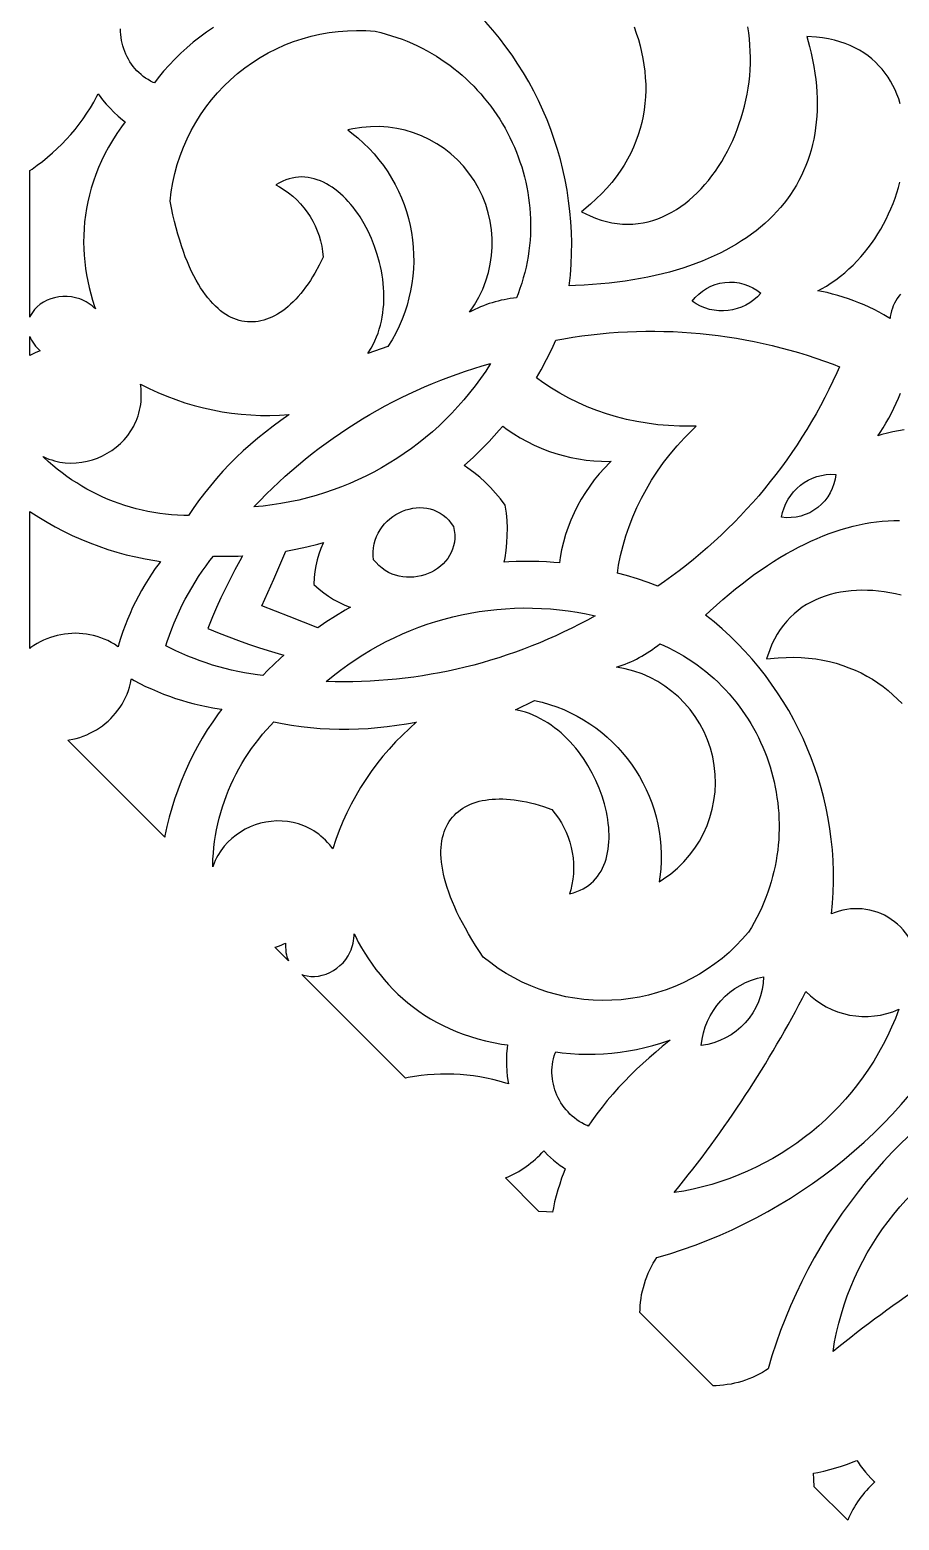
# Model space of a CAD drawing. Extents: x -1917 to -261, y -485 to 605.
# Drawn here: x -1578.3 to -1476.2, y -143.2 to 31.7 of the extents above; entities that cross this region are included whole.
import ezdxf

# ---------------------------------------------------------------- set-up
doc = ezdxf.new("R2010")
doc.units = 0
doc.layers.add('LAYER_1', color=18, linetype='CONTINUOUS')

msp = doc.modelspace()

# ---------------------------------------------------------------- linework, layer by layer
at = {"layer": 'LAYER_1'}
for points in [[(-1496.67, 38.57, 0.023948), (-1459.53, 31.05, -0.193982)], [(-1476.11, 23.01), (-1476.29, 23.57), (-1476.5, 24.11), (-1476.72, 24.64), (-1476.97, 25.15), (-1477.25, 25.65), (-1477.55, 26.13), (-1477.88, 26.6), (-1478.23, 27.05), (-1478.61, 27.47), (-1479.02, 27.88), (-1479.45, 28.26), (-1479.9, 28.63), (-1480.39, 28.97), (-1480.9, 29.28), (-1481.43, 29.57), (-1482, 29.83), (-1482.59, 30.07), (-1483.2, 30.28), (-1483.85, 30.45), (-1484.52, 30.6), (-1485.22, 30.72), (-1485.94, 30.81), (-1487.07, 30.88), (-1486.75, 29.71), (-1486.57, 28.92), (-1486.4, 28.14), (-1486.25, 27.37), (-1486.13, 26.6), (-1486.04, 25.85), (-1485.96, 25.1), (-1485.91, 24.37), (-1485.88, 23.64), (-1485.87, 22.93), (-1485.88, 22.22), (-1485.92, 21.53), (-1485.97, 20.84), (-1486.05, 20.17), (-1486.15, 19.5), (-1486.27, 18.85), (-1486.42, 18.21), (-1486.58, 17.57), (-1486.77, 16.95), (-1486.97, 16.34), (-1487.2, 15.74), (-1487.45, 15.15), (-1487.72, 14.57), (-1488.01, 14.01), (-1488.31, 13.45), (-1488.64, 12.9), (-1488.99, 12.37), (-1489.36, 11.85), (-1489.75, 11.34), (-1490.16, 10.84), (-1490.59, 10.35), (-1491.04, 9.88), (-1491.51, 9.42), (-1492, 8.97), (-1492.51, 8.53), (-1493.03, 8.1), (-1493.58, 7.69), (-1494.15, 7.28), (-1494.73, 6.9), (-1495.34, 6.52), (-1495.96, 6.16), (-1496.6, 5.81), (-1497.26, 5.47), (-1497.94, 5.14), (-1498.64, 4.83), (-1499.35, 4.54), (-1500.09, 4.25), (-1500.84, 3.98), (-1501.61, 3.73), (-1502.4, 3.49), (-1503.21, 3.26), (-1504.03, 3.05), (-1504.87, 2.85), (-1505.73, 2.66), (-1506.61, 2.49), (-1507.5, 2.34), (-1508.41, 2.2), (-1509.34, 2.07), (-1510.29, 1.96), (-1511.25, 1.87), (-1512.23, 1.79), (-1513.22, 1.72), (-1514.24, 1.67), (-1514.95, 1.65, 0.258855), (-1529.3, 36.89, 0.55555)], [(-1474.01, -78.97, 0.555563), (-1484.17, -72.05, 0.258887), (-1498.95, -36.98), (-1498.43, -36.49), (-1497.68, -35.81), (-1496.93, -35.15), (-1496.18, -34.52), (-1495.43, -33.91), (-1494.68, -33.32), (-1493.94, -32.75), (-1493.2, -32.2), (-1492.45, -31.68), (-1491.71, -31.18), (-1490.98, -30.7), (-1490.24, -30.25), (-1489.51, -29.82), (-1488.77, -29.41), (-1488.05, -29.02), (-1487.32, -28.66), (-1486.6, -28.32), (-1485.88, -28), (-1485.16, -27.7), (-1484.45, -27.43), (-1483.74, -27.18), (-1483.03, -26.95), (-1482.33, -26.74), (-1481.64, -26.56), (-1480.94, -26.4), (-1480.25, -26.26), (-1479.57, -26.14), (-1478.89, -26.05), (-1478.22, -25.98), (-1477.55, -25.93), (-1476.88, -25.9), (-1476.22, -25.9)], [(-1460.77, -87.92, 0.208481), (-1491.62, -125.42), (-1491.91, -125.61), (-1492.29, -125.85), (-1492.67, -126.06), (-1493.06, -126.26), (-1493.46, -126.44), (-1493.87, -126.61), (-1494.28, -126.76), (-1494.7, -126.89), (-1495.12, -127.01), (-1495.55, -127.12), (-1495.97, -127.21), (-1496.41, -127.28), (-1496.84, -127.33), (-1497.28, -127.38), (-1497.72, -127.4), (-1498.05, -127.41), (-1506.66, -118.8), (-1506.65, -118.47), (-1506.63, -118.03), (-1506.59, -117.59), (-1506.53, -117.16), (-1506.46, -116.72), (-1506.37, -116.29), (-1506.26, -115.87), (-1506.14, -115.45), (-1506.01, -115.03), (-1505.86, -114.62), (-1505.69, -114.21), (-1505.51, -113.81), (-1505.31, -113.42), (-1505.1, -113.04), (-1504.87, -112.66), (-1504.67, -112.37, 0.208478), (-1467.17, -81.52)]]:
    msp.add_lwpolyline(points, format="xyb", dxfattribs=at)
for points in [[(-1556.72, 31.96), (-1557.53, 31.4), (-1558.32, 30.82), (-1559.08, 30.21), (-1559.83, 29.58), (-1560.55, 28.92), (-1561.24, 28.24), (-1561.91, 27.54), (-1562.56, 26.81), (-1563.18, 26.05), (-1563.64, 25.45), (-1563.77, 25.51), (-1564.08, 25.66), (-1564.38, 25.83), (-1564.67, 26.01), (-1564.94, 26.21), (-1565.21, 26.42), (-1565.46, 26.65), (-1565.7, 26.88), (-1565.92, 27.13), (-1566.14, 27.39), (-1566.33, 27.66), (-1566.52, 27.94), (-1566.69, 28.23), (-1566.85, 28.52), (-1566.99, 28.83), (-1567.12, 29.14), (-1567.24, 29.45), (-1567.34, 29.78), (-1567.42, 30.1), (-1567.49, 30.44), (-1567.54, 30.77), (-1567.58, 31.11), (-1567.6, 31.45), (-1567.6, 31.79)], [(-1507.35, 32.02), (-1507.09, 31.28), (-1506.85, 30.54), (-1506.65, 29.8), (-1506.47, 29.06), (-1506.31, 28.31), (-1506.19, 27.56), (-1506.09, 26.81), (-1506.03, 26.05), (-1505.99, 25.3), (-1505.99, 24.55), (-1506.02, 23.8), (-1506.07, 23.05), (-1506.17, 22.3), (-1506.29, 21.56), (-1506.45, 20.82), (-1506.64, 20.08), (-1506.86, 19.35), (-1507.13, 18.63), (-1507.42, 17.91), (-1507.75, 17.2), (-1508.12, 16.49), (-1508.53, 15.8), (-1508.98, 15.11), (-1509.46, 14.43), (-1509.98, 13.76), (-1510.54, 13.11), (-1511.15, 12.46), (-1511.79, 11.83), (-1512.48, 11.21), (-1513.53, 10.33), (-1512.51, 9.84), (-1511.87, 9.57), (-1511.23, 9.35), (-1510.59, 9.18), (-1509.96, 9.04), (-1509.34, 8.94), (-1508.72, 8.88), (-1508.1, 8.87), (-1507.49, 8.89), (-1506.89, 8.94), (-1506.29, 9.03), (-1505.71, 9.16), (-1505.13, 9.32), (-1504.56, 9.52), (-1504, 9.74), (-1503.45, 10), (-1502.92, 10.28), (-1502.39, 10.59), (-1501.87, 10.94), (-1501.37, 11.3), (-1500.88, 11.7), (-1500.4, 12.12), (-1499.93, 12.56), (-1499.48, 13.02), (-1499.04, 13.51), (-1498.62, 14.01), (-1498.21, 14.54), (-1497.81, 15.08), (-1497.43, 15.64), (-1497.07, 16.22), (-1496.72, 16.82), (-1496.39, 17.43), (-1496.08, 18.05), (-1495.78, 18.69), (-1495.5, 19.34), (-1495.24, 20), (-1495, 20.67), (-1494.77, 21.35), (-1494.57, 22.03), (-1494.39, 22.73), (-1494.22, 23.43), (-1494.08, 24.14), (-1493.96, 24.85), (-1493.86, 25.57), (-1493.78, 26.28), (-1493.73, 27), (-1493.7, 27.72), (-1493.69, 28.44), (-1493.71, 29.16), (-1493.75, 29.88), (-1493.81, 30.6), (-1493.9, 31.31), (-1494.02, 32.01)], [(-1476.07, 0.66), (-1476.27, 0.42), (-1476.46, 0.16), (-1476.63, -0.11), (-1476.79, -0.39), (-1476.93, -0.69), (-1477.04, -0.99), (-1477.14, -1.31), (-1477.22, -1.64), (-1477.28, -1.97), (-1477.3, -2.2), (-1477.46, -2.1), (-1478.03, -1.77), (-1478.6, -1.45), (-1479.18, -1.15), (-1479.77, -0.87), (-1480.36, -0.6), (-1480.96, -0.34), (-1481.57, -0.11), (-1482.19, 0.12), (-1482.81, 0.32), (-1483.43, 0.51), (-1484.06, 0.68), (-1484.7, 0.84), (-1485.34, 0.98), (-1485.78, 1.06), (-1485.36, 1.29), (-1484.78, 1.62), (-1484.22, 1.98), (-1483.67, 2.36), (-1483.14, 2.76), (-1482.62, 3.18), (-1482.13, 3.62), (-1481.64, 4.08), (-1481.18, 4.56), (-1480.73, 5.05), (-1480.3, 5.56), (-1479.88, 6.08), (-1479.49, 6.62), (-1479.11, 7.17), (-1478.74, 7.73), (-1478.4, 8.3), (-1478.07, 8.89), (-1477.77, 9.48), (-1477.48, 10.08), (-1477.21, 10.69), (-1476.96, 11.3), (-1476.73, 11.92), (-1476.52, 12.55), (-1476.32, 13.17), (-1476.15, 13.81)], [(-1475.67, -15.27), (-1476.33, -15.37), (-1476.98, -15.48), (-1477.63, -15.63), (-1478.28, -15.8), (-1478.74, -15.94), (-1478.48, -15.57), (-1478.13, -15.02), (-1477.79, -14.46), (-1477.47, -13.89), (-1477.16, -13.31), (-1476.86, -12.73), (-1476.59, -12.14), (-1476.33, -11.54), (-1476.08, -10.94)], [(-1476, -34.64), (-1476.67, -34.49), (-1477.33, -34.36), (-1478, -34.26), (-1478.66, -34.18), (-1479.32, -34.12), (-1479.97, -34.09), (-1480.62, -34.08), (-1481.26, -34.09), (-1481.89, -34.14), (-1482.52, -34.21), (-1483.13, -34.3), (-1483.74, -34.43), (-1484.34, -34.58), (-1484.92, -34.76), (-1485.49, -34.96), (-1486.04, -35.2), (-1486.58, -35.46), (-1487.1, -35.76), (-1487.61, -36.08), (-1488.09, -36.44), (-1488.56, -36.83), (-1489, -37.24), (-1489.42, -37.69), (-1489.82, -38.17), (-1490.2, -38.68), (-1490.55, -39.23), (-1490.87, -39.8), (-1491.17, -40.41), (-1491.43, -41.05), (-1491.81, -42.11), (-1490.44, -41.99), (-1489.52, -41.95), (-1488.61, -41.94), (-1487.73, -41.97), (-1486.87, -42.04), (-1486.03, -42.14), (-1485.21, -42.28), (-1484.4, -42.45), (-1483.62, -42.65), (-1482.87, -42.89), (-1482.13, -43.16), (-1481.41, -43.46), (-1480.71, -43.78), (-1480.04, -44.14), (-1479.38, -44.52), (-1478.75, -44.94), (-1478.13, -45.37), (-1477.54, -45.84), (-1476.97, -46.33), (-1476.42, -46.84), (-1475.89, -47.37)]]:
    msp.add_lwpolyline(points, dxfattribs=at)
for points in [[(-1561.79, 11.59, -0.414411), (-1537.72, 31.51), (-1537.08, 31.36), (-1536.44, 31.18), (-1535.81, 30.99), (-1535.18, 30.79), (-1534.57, 30.57), (-1533.96, 30.33), (-1533.37, 30.07), (-1532.78, 29.8), (-1532.21, 29.52), (-1531.65, 29.22), (-1531.09, 28.91), (-1530.55, 28.58), (-1530.02, 28.24), (-1529.5, 27.89), (-1528.99, 27.52), (-1528.49, 27.14), (-1528, 26.74), (-1527.53, 26.34), (-1527.06, 25.92), (-1526.61, 25.5), (-1526.17, 25.06), (-1525.75, 24.61), (-1525.33, 24.15), (-1524.93, 23.67), (-1524.54, 23.19), (-1524.17, 22.7), (-1523.8, 22.2), (-1523.45, 21.69), (-1523.12, 21.18), (-1522.8, 20.65), (-1522.49, 20.12), (-1522.19, 19.58), (-1521.92, 19.03), (-1521.65, 18.47), (-1521.4, 17.91), (-1521.16, 17.34), (-1520.94, 16.76), (-1520.74, 16.18), (-1520.54, 15.6), (-1520.37, 15), (-1520.21, 14.41), (-1520.06, 13.81), (-1519.94, 13.2), (-1519.82, 12.59), (-1519.73, 11.98), (-1519.65, 11.36), (-1519.59, 10.75), (-1519.54, 10.12), (-1519.51, 9.5), (-1519.5, 8.87), (-1519.5, 8.25), (-1519.52, 7.62), (-1519.56, 6.99), (-1519.62, 6.36), (-1519.7, 5.73), (-1519.79, 5.1), (-1519.9, 4.47), (-1520.03, 3.84), (-1520.18, 3.21), (-1520.35, 2.58), (-1520.53, 1.95), (-1520.74, 1.32), (-1520.96, 0.7), (-1521.15, 0.23, 0.098636), (-1526.67, -1.45, 0.687102), (-1540.35, 20.05), (-1540.93, 19.93), (-1540.46, 19.57, -0.389323), (-1536.23, -5.46), (-1538.59, -6.28), (-1538.46, -6.09), (-1538.21, -5.67), (-1537.97, -5.24), (-1537.76, -4.81), (-1537.57, -4.36), (-1537.4, -3.91), (-1537.25, -3.45), (-1537.11, -2.98), (-1537, -2.5), (-1536.91, -2.02), (-1536.83, -1.54), (-1536.78, -1.05), (-1536.73, -0.56), (-1536.71, -0.07), (-1536.71, 0.42), (-1536.72, 0.92), (-1536.74, 1.42), (-1536.78, 1.91), (-1536.84, 2.41), (-1536.91, 2.9), (-1537, 3.4), (-1537.1, 3.89), (-1537.21, 4.37), (-1537.48, 5.33), (-1537.8, 6.27), (-1538.16, 7.19), (-1538.57, 8.07), (-1539.02, 8.92), (-1539.51, 9.73), (-1539.77, 10.12), (-1540.04, 10.49), (-1540.32, 10.85), (-1540.6, 11.2), (-1540.89, 11.54), (-1541.19, 11.86), (-1541.5, 12.16), (-1541.81, 12.45), (-1542.13, 12.72), (-1542.45, 12.97), (-1542.79, 13.21), (-1543.12, 13.43), (-1543.46, 13.62), (-1543.81, 13.8), (-1544.16, 13.96), (-1544.52, 14.09), (-1544.88, 14.2), (-1545.24, 14.29), (-1545.61, 14.36), (-1545.98, 14.4), (-1546.35, 14.41), (-1546.72, 14.4), (-1547.09, 14.36), (-1547.47, 14.29), (-1547.84, 14.19), (-1548.21, 14.06), (-1548.58, 13.91), (-1548.94, 13.73), (-1549.39, 13.5), (-1548.95, 13.25, -0.248801), (-1543.84, 5.02), (-1544.3, 4.08), (-1544.8, 3.14), (-1545.07, 2.7), (-1545.33, 2.27), (-1545.61, 1.86), (-1545.89, 1.47), (-1546.17, 1.09), (-1546.46, 0.73), (-1546.75, 0.39), (-1547.05, 0.07), (-1547.35, -0.24), (-1547.65, -0.53), (-1547.96, -0.8), (-1548.27, -1.05), (-1548.58, -1.28), (-1548.89, -1.5), (-1549.21, -1.69), (-1549.53, -1.87), (-1549.84, -2.03), (-1550.16, -2.17), (-1550.48, -2.29), (-1550.81, -2.39), (-1551.13, -2.47), (-1551.45, -2.53), (-1551.77, -2.58), (-1552.09, -2.6), (-1552.41, -2.6), (-1552.73, -2.59), (-1553.05, -2.55), (-1553.37, -2.49), (-1553.68, -2.42), (-1554, -2.32), (-1554.31, -2.2), (-1554.63, -2.06), (-1554.94, -1.9), (-1555.25, -1.71), (-1555.56, -1.51), (-1555.87, -1.28), (-1556.17, -1.02), (-1556.47, -0.75), (-1556.77, -0.45), (-1557.07, -0.13), (-1557.36, 0.22), (-1557.65, 0.59), (-1557.93, 0.98), (-1558.21, 1.4), (-1558.48, 1.85), (-1558.75, 2.32), (-1559.02, 2.81), (-1559.27, 3.33), (-1559.52, 3.88), (-1559.77, 4.45), (-1560.01, 5.05), (-1560.24, 5.67), (-1560.46, 6.32), (-1560.67, 7), (-1560.88, 7.7), (-1561.08, 8.43), (-1561.27, 9.19), (-1561.46, 9.97), (-1561.63, 10.79)], [(-1500.54, -0.17, -0.429262), (-1492.48, 0.78, -0.38844)], [(-1524.18, -7.46, -0.237073), (-1551.96, -24.3, -0.137208)], [(-1565.28, -9.9, 0.141193), (-1547.81, -13.47), (-1547.85, -13.5), (-1548.8, -14.15), (-1549.72, -14.83), (-1550.62, -15.52), (-1551.5, -16.23), (-1552.37, -16.97), (-1553.21, -17.72), (-1554.03, -18.5), (-1554.82, -19.3), (-1555.6, -20.11), (-1556.35, -20.95), (-1557.07, -21.81), (-1557.77, -22.68), (-1558.45, -23.58), (-1559.1, -24.5), (-1559.64, -25.31), (-1560.2, -25.3), (-1560.91, -25.27), (-1561.62, -25.22), (-1562.32, -25.15), (-1563.02, -25.07), (-1563.71, -24.96), (-1564.4, -24.83), (-1565.09, -24.68), (-1565.76, -24.52), (-1566.44, -24.33), (-1567.1, -24.13), (-1567.76, -23.91), (-1568.42, -23.67), (-1569.06, -23.41), (-1569.7, -23.14), (-1570.33, -22.84), (-1570.95, -22.53), (-1571.57, -22.2), (-1572.17, -21.86), (-1572.76, -21.49), (-1573.35, -21.12), (-1573.92, -20.72), (-1574.48, -20.31), (-1575.03, -19.88), (-1575.57, -19.43), (-1576.1, -18.97), (-1576.62, -18.5), (-1576.75, -18.37), (-1576.63, -18.43), (-1576.32, -18.57), (-1576.01, -18.69), (-1575.69, -18.79), (-1575.38, -18.89), (-1575.06, -18.97), (-1574.74, -19.03), (-1574.1, -19.12), (-1573.45, -19.15), (-1572.81, -19.13), (-1572.17, -19.06), (-1571.54, -18.94), (-1570.92, -18.78), (-1570.32, -18.57), (-1569.74, -18.31), (-1569.17, -18.01), (-1568.63, -17.67), (-1568.11, -17.29), (-1567.63, -16.87), (-1567.18, -16.41), (-1566.77, -15.92), (-1566.39, -15.39), (-1566.07, -14.83), (-1565.92, -14.53), (-1565.78, -14.23), (-1565.66, -13.92), (-1565.55, -13.61), (-1565.45, -13.29), (-1565.37, -12.96), (-1565.3, -12.62), (-1565.25, -12.28), (-1565.21, -11.93), (-1565.19, -11.57), (-1565.18, -11.21), (-1565.19, -10.85), (-1565.21, -10.48), (-1565.25, -10.1)], [(-1490.04, -25.51, -0.38844), (-1483.68, -20.49, -0.429262)], [(-1543.47, -44.8, -0.237073), (-1511.92, -37.07, -0.137208)], [(-1503.87, -40.57), (-1503.27, -40.85), (-1502.68, -41.14), (-1502.11, -41.46), (-1501.55, -41.78), (-1501, -42.12), (-1500.46, -42.48), (-1499.93, -42.84), (-1499.42, -43.22), (-1498.92, -43.62), (-1498.43, -44.02), (-1497.96, -44.44), (-1497.5, -44.87), (-1497.05, -45.31), (-1496.62, -45.76), (-1496.2, -46.22), (-1495.79, -46.69), (-1495.4, -47.17), (-1495.02, -47.67), (-1494.66, -48.17), (-1494.3, -48.68), (-1493.97, -49.2), (-1493.64, -49.72), (-1493.34, -50.26), (-1493.04, -50.8), (-1492.76, -51.35), (-1492.5, -51.91), (-1492.25, -52.47), (-1492.01, -53.04), (-1491.79, -53.61), (-1491.59, -54.2), (-1491.4, -54.78), (-1491.22, -55.37), (-1491.06, -55.97), (-1490.92, -56.57), (-1490.79, -57.17), (-1490.67, -57.78), (-1490.58, -58.39), (-1490.5, -59), (-1490.43, -59.61), (-1490.38, -60.23), (-1490.35, -60.85), (-1490.33, -61.47), (-1490.33, -62.09), (-1490.35, -62.71), (-1490.38, -63.34), (-1490.43, -63.96), (-1490.5, -64.58), (-1490.58, -65.2), (-1490.68, -65.82), (-1490.8, -66.44), (-1490.94, -67.06), (-1491.09, -67.67), (-1491.26, -68.29), (-1491.45, -68.9), (-1491.65, -69.5), (-1491.87, -70.11), (-1492.11, -70.71), (-1492.37, -71.3), (-1492.65, -71.89), (-1492.94, -72.48), (-1493.26, -73.06), (-1493.59, -73.64), (-1493.93, -74.2, -0.414412), (-1525.04, -77.13), (-1525.49, -76.45), (-1525.95, -75.75), (-1526.37, -75.07), (-1526.77, -74.4), (-1527.15, -73.74), (-1527.5, -73.1), (-1527.82, -72.47), (-1528.13, -71.85), (-1528.4, -71.24), (-1528.66, -70.65), (-1528.89, -70.08), (-1529.1, -69.51), (-1529.28, -68.96), (-1529.45, -68.43), (-1529.59, -67.91), (-1529.71, -67.4), (-1529.81, -66.9), (-1529.89, -66.43), (-1529.95, -65.96), (-1529.99, -65.51), (-1530.01, -65.07), (-1530.01, -64.65), (-1529.99, -64.24), (-1529.95, -63.85), (-1529.9, -63.47), (-1529.82, -63.1), (-1529.73, -62.75), (-1529.63, -62.42), (-1529.5, -62.1), (-1529.37, -61.79), (-1529.21, -61.5), (-1529.04, -61.22), (-1528.86, -60.95), (-1528.66, -60.7), (-1528.44, -60.46), (-1528.21, -60.24), (-1527.97, -60.03), (-1527.71, -59.83), (-1527.44, -59.65), (-1527.16, -59.48), (-1526.86, -59.33), (-1526.55, -59.18), (-1526.22, -59.06), (-1525.89, -58.94), (-1525.54, -58.84), (-1525.17, -58.76), (-1524.8, -58.69), (-1524.41, -58.63), (-1524.02, -58.59), (-1523.61, -58.57), (-1523.19, -58.56), (-1522.76, -58.56), (-1522.32, -58.58), (-1521.87, -58.62), (-1521.42, -58.67), (-1520.95, -58.73), (-1520.48, -58.81), (-1519.99, -58.91), (-1519.5, -59.02), (-1519, -59.15), (-1517.98, -59.45), (-1517, -59.8, -0.248752), (-1514.79, -69.23), (-1514.92, -69.71), (-1514.44, -69.56), (-1514.06, -69.43), (-1513.69, -69.28), (-1513.34, -69.11), (-1513, -68.91), (-1512.69, -68.7), (-1512.4, -68.46), (-1512.13, -68.21), (-1511.87, -67.94), (-1511.64, -67.65), (-1511.43, -67.34), (-1511.23, -67.02), (-1511.06, -66.69), (-1510.9, -66.34), (-1510.76, -65.98), (-1510.64, -65.61), (-1510.54, -65.23), (-1510.46, -64.84), (-1510.39, -64.44), (-1510.34, -64.03), (-1510.31, -63.61), (-1510.29, -63.19), (-1510.29, -62.76), (-1510.3, -62.32), (-1510.33, -61.87), (-1510.38, -61.43), (-1510.44, -60.98), (-1510.51, -60.52), (-1510.6, -60.06), (-1510.83, -59.15), (-1511.11, -58.23), (-1511.45, -57.31), (-1511.83, -56.41), (-1512.27, -55.52), (-1512.76, -54.65), (-1513.03, -54.23), (-1513.3, -53.81), (-1513.59, -53.4), (-1513.89, -53), (-1514.2, -52.61), (-1514.52, -52.23), (-1514.85, -51.86), (-1515.2, -51.5), (-1515.55, -51.15), (-1515.92, -50.82), (-1516.29, -50.5), (-1516.68, -50.2), (-1517.07, -49.91), (-1517.48, -49.64), (-1517.89, -49.38), (-1518.32, -49.15), (-1518.75, -48.93), (-1519.19, -48.73), (-1519.64, -48.55), (-1520.1, -48.39), (-1520.57, -48.25), (-1521.05, -48.14), (-1521.27, -48.09), (-1519.02, -47.01, -0.389309), (-1504.32, -67.69), (-1504.39, -68.28), (-1503.9, -67.95, 0.687121), (-1509.43, -43.09, 0.098951), (-1504.33, -40.36)], [(-1548.65, -49.71), (-1547.54, -49.9), (-1546.43, -50.06), (-1545.32, -50.18), (-1544.2, -50.28), (-1543.08, -50.34), (-1541.95, -50.37), (-1540.83, -50.37), (-1539.7, -50.34), (-1538.57, -50.28), (-1537.44, -50.19), (-1536.31, -50.07), (-1535.18, -49.92), (-1534.05, -49.74), (-1532.93, -49.54), (-1532.87, -49.53, 0.141174), (-1542.7, -64.41), (-1542.83, -64.24), (-1543.06, -63.95), (-1543.31, -63.67), (-1543.56, -63.4), (-1543.82, -63.15), (-1544.09, -62.92), (-1544.36, -62.7), (-1544.64, -62.5), (-1544.93, -62.31), (-1545.22, -62.13), (-1545.52, -61.97), (-1545.82, -61.83), (-1546.12, -61.7), (-1546.43, -61.58), (-1546.74, -61.48), (-1547.37, -61.31), (-1548.01, -61.2), (-1548.65, -61.15), (-1549.29, -61.14), (-1549.93, -61.19), (-1550.57, -61.28), (-1551.19, -61.42), (-1551.8, -61.61), (-1552.4, -61.84), (-1552.97, -62.12), (-1553.53, -62.44), (-1554.06, -62.8), (-1554.55, -63.2), (-1555.02, -63.64), (-1555.45, -64.12), (-1555.85, -64.64), (-1556.2, -65.19), (-1556.36, -65.48), (-1556.5, -65.78), (-1556.64, -66.08), (-1556.76, -66.4), (-1556.8, -66.52), (-1556.8, -66.34), (-1556.77, -65.64), (-1556.72, -64.94), (-1556.66, -64.25), (-1556.57, -63.55), (-1556.46, -62.86), (-1556.34, -62.18), (-1556.19, -61.5), (-1556.03, -60.82), (-1555.85, -60.15), (-1555.65, -59.48), (-1555.43, -58.83), (-1555.19, -58.17), (-1554.93, -57.53), (-1554.66, -56.89), (-1554.37, -56.26), (-1554.06, -55.63), (-1553.73, -55.02), (-1553.38, -54.41), (-1553.02, -53.81), (-1552.64, -53.23), (-1552.24, -52.65), (-1551.83, -52.08), (-1551.4, -51.53), (-1550.95, -50.98), (-1550.48, -50.45), (-1550, -49.93), (-1549.61, -49.52)], [(-1492.15, -79.42, -0.373494), (-1499.47, -87.49, -0.334606)], [(-1487.19, -81.15, 0.315195), (-1476.28, -83.24, -0.27476), (-1502.65, -104.75, 0.052682)], [(-1462.49, -97.03, 0.31518), (-1460.4, -107.93, 0.052663), (-1484, -123.4, -0.274751)], [(-1517.84, -99.96), (-1517.51, -100.31), (-1517.16, -100.64), (-1516.79, -100.96), (-1516.41, -101.26), (-1516.03, -101.55), (-1515.63, -101.82), (-1515.42, -101.95), (-1515.6, -102.4), (-1515.85, -103.07), (-1516.08, -103.75), (-1516.3, -104.44), (-1516.49, -105.13), (-1516.67, -105.84), (-1516.82, -106.55), (-1516.91, -107.04), (-1517.61, -107.01), (-1518.51, -106.95), (-1522.43, -103.03, 0.11333), (-1517.95, -99.83)], [(-1481.07, -136.38), (-1480.8, -136.78), (-1480.51, -137.16), (-1480.21, -137.54), (-1479.89, -137.9), (-1479.56, -138.25), (-1479.21, -138.59), (-1479.08, -138.7, 0.113333), (-1482.28, -143.18), (-1486.2, -139.26), (-1486.26, -138.36), (-1486.29, -137.66), (-1485.8, -137.57), (-1485.09, -137.42), (-1484.38, -137.24), (-1483.69, -137.05), (-1483, -136.83), (-1482.32, -136.6), (-1481.65, -136.35), (-1481.2, -136.16)]]:
    msp.add_lwpolyline(points, format="xyb", close=True, dxfattribs=at)
for points in [[(-1570.11, 24.01), (-1569.71, 23.48), (-1569.29, 22.97), (-1568.84, 22.47), (-1568.38, 22), (-1567.89, 21.54), (-1567.38, 21.11), (-1567.06, 20.87), (-1567.49, 20.3), (-1568.04, 19.5), (-1568.54, 18.71), (-1569.01, 17.91), (-1569.44, 17.11), (-1569.84, 16.31), (-1570.2, 15.51), (-1570.52, 14.71), (-1570.8, 13.91), (-1571.06, 13.11), (-1571.27, 12.31), (-1571.46, 11.51), (-1571.61, 10.72), (-1571.74, 9.92), (-1571.83, 9.13), (-1571.9, 8.35), (-1571.93, 7.56), (-1571.94, 6.78), (-1571.92, 6), (-1571.87, 5.23), (-1571.8, 4.46), (-1571.71, 3.69), (-1571.59, 2.93), (-1571.45, 2.18), (-1571.29, 1.43), (-1571.1, 0.69), (-1570.9, -0.04), (-1570.67, -0.77), (-1570.57, -1.07), (-1570.73, -0.92), (-1570.95, -0.72), (-1571.18, -0.55), (-1571.41, -0.39), (-1571.65, -0.24), (-1571.89, -0.12), (-1572.13, 0), (-1572.38, 0.1), (-1572.88, 0.25), (-1573.38, 0.35), (-1573.88, 0.4), (-1574.38, 0.4), (-1574.87, 0.35), (-1575.35, 0.25), (-1575.81, 0.12), (-1576.24, -0.06), (-1576.65, -0.28), (-1577.04, -0.53), (-1577.38, -0.81), (-1577.69, -1.13), (-1577.96, -1.48), (-1578.17, -1.85), (-1578.26, -2.03), (-1578.26, 15.16), (-1578, 15.33), (-1577.38, 15.78), (-1576.77, 16.24), (-1576.18, 16.72), (-1575.6, 17.23), (-1575.03, 17.75), (-1574.49, 18.28), (-1573.96, 18.84), (-1573.44, 19.41), (-1572.95, 20), (-1572.47, 20.61), (-1572.01, 21.24), (-1571.57, 21.88), (-1571.15, 22.53), (-1570.75, 23.2), (-1570.38, 23.89), (-1570.23, 24.18)], [(-1578.18, -4.49), (-1578.06, -4.72), (-1577.92, -4.95), (-1577.76, -5.19), (-1577.58, -5.42), (-1577.38, -5.65), (-1577.16, -5.88), (-1577.03, -6), (-1577.23, -6.06), (-1577.55, -6.19), (-1577.87, -6.33), (-1578.18, -6.49), (-1578.26, -6.54), (-1578.26, -4.29)], [(-1503.85, -3.7), (-1502.78, -3.73), (-1501.72, -3.79), (-1500.65, -3.86), (-1499.59, -3.95), (-1498.53, -4.06), (-1497.47, -4.19), (-1496.41, -4.34), (-1495.35, -4.5), (-1494.3, -4.69), (-1493.25, -4.89), (-1492.2, -5.12), (-1491.16, -5.36), (-1490.12, -5.62), (-1489.09, -5.89), (-1488.06, -6.19), (-1487.03, -6.51), (-1486.01, -6.84), (-1485, -7.19), (-1483.99, -7.56), (-1483.24, -7.85), (-1483.57, -8.58), (-1484.02, -9.55), (-1484.49, -10.52), (-1484.97, -11.48), (-1485.48, -12.42), (-1486, -13.36), (-1486.53, -14.29), (-1487.08, -15.21), (-1487.65, -16.12), (-1488.23, -17.01), (-1488.83, -17.9), (-1489.44, -18.77), (-1490.07, -19.64), (-1490.71, -20.49), (-1491.37, -21.33), (-1492.04, -22.16), (-1492.73, -22.98), (-1493.43, -23.78), (-1494.15, -24.58), (-1494.88, -25.36), (-1495.62, -26.12), (-1496.38, -26.88), (-1497.15, -27.62), (-1497.94, -28.35), (-1498.73, -29.06), (-1499.55, -29.76), (-1500.37, -30.45), (-1501.21, -31.12), (-1502.05, -31.78), (-1502.92, -32.42), (-1503.79, -33.05), (-1504.56, -33.59), (-1505.68, -33.17), (-1506.96, -32.73), (-1508.25, -32.34), (-1509.31, -32.06), (-1509.16, -31.14), (-1508.93, -29.99), (-1508.65, -28.84), (-1508.31, -27.71), (-1507.93, -26.58), (-1507.5, -25.47), (-1507.02, -24.36), (-1506.49, -23.27), (-1505.91, -22.2), (-1505.29, -21.15), (-1504.62, -20.11), (-1503.9, -19.1), (-1503.13, -18.11), (-1502.31, -17.14), (-1501.45, -16.2), (-1500.08, -14.82), (-1502.03, -14.82), (-1503.3, -14.76), (-1504.56, -14.65), (-1505.8, -14.49), (-1507.03, -14.29), (-1508.24, -14.03), (-1509.42, -13.73), (-1510.59, -13.38), (-1511.73, -12.98), (-1512.85, -12.54), (-1513.95, -12.06), (-1515.01, -11.53), (-1516.05, -10.96), (-1517.06, -10.35), (-1518.04, -9.71), (-1518.79, -9.16), (-1518.24, -8.21), (-1517.61, -7.02), (-1517.01, -5.81), (-1516.52, -4.72), (-1515.59, -4.56), (-1514.53, -4.38), (-1513.47, -4.23), (-1512.4, -4.09), (-1511.33, -3.98), (-1510.27, -3.88), (-1509.2, -3.8), (-1508.13, -3.74), (-1507.06, -3.7), (-1505.99, -3.68), (-1504.92, -3.68)], [(-1522.24, -15.21), (-1521.48, -15.72), (-1520.7, -16.2), (-1519.9, -16.64), (-1519.08, -17.04), (-1518.25, -17.41), (-1517.4, -17.74), (-1516.54, -18.03), (-1515.67, -18.28), (-1514.78, -18.49), (-1513.89, -18.67), (-1512.98, -18.8), (-1512.08, -18.89), (-1511.16, -18.95), (-1510.24, -18.96), (-1510.05, -18.95), (-1510.19, -19.08), (-1510.83, -19.74), (-1511.44, -20.42), (-1512.02, -21.13), (-1512.56, -21.87), (-1513.07, -22.62), (-1513.55, -23.4), (-1513.99, -24.19), (-1514.39, -25.01), (-1514.76, -25.84), (-1515.09, -26.69), (-1515.38, -27.55), (-1515.64, -28.43), (-1515.85, -29.32), (-1516.03, -30.22), (-1516.12, -30.87), (-1516.75, -30.82), (-1517.64, -30.76), (-1518.52, -30.72), (-1519.41, -30.7), (-1520.29, -30.7), (-1521.17, -30.72), (-1522.05, -30.75), (-1522.58, -30.78), (-1522.48, -30.27), (-1522.36, -29.4), (-1522.27, -28.53), (-1522.23, -27.66), (-1522.22, -26.78), (-1522.26, -25.9), (-1522.34, -25.03), (-1522.46, -24.09), (-1523.03, -23.34), (-1523.6, -22.67), (-1524.19, -22.02), (-1524.81, -21.41), (-1525.46, -20.82), (-1526.14, -20.26), (-1526.84, -19.74), (-1527.28, -19.44), (-1526.88, -19.09), (-1526.23, -18.5), (-1525.6, -17.88), (-1524.97, -17.26), (-1524.36, -16.62), (-1523.77, -15.97), (-1523.18, -15.3), (-1522.77, -14.82)], [(-1532.08, -24.4), (-1531.67, -24.45), (-1531.26, -24.53), (-1530.87, -24.66), (-1530.49, -24.82), (-1530.11, -25.02), (-1529.76, -25.26), (-1529.42, -25.54), (-1529.1, -25.86), (-1528.8, -26.23), (-1528.54, -26.61), (-1528.45, -27.06), (-1528.4, -27.53), (-1528.4, -27.99), (-1528.44, -28.43), (-1528.53, -28.85), (-1528.65, -29.25), (-1528.81, -29.64), (-1529, -30), (-1529.22, -30.35), (-1529.48, -30.68), (-1529.76, -30.98), (-1530.07, -31.26), (-1530.4, -31.51), (-1530.76, -31.75), (-1531.13, -31.95), (-1531.51, -32.13), (-1531.92, -32.28), (-1532.33, -32.39), (-1532.75, -32.48), (-1533.18, -32.54), (-1533.61, -32.56), (-1534.05, -32.56), (-1534.48, -32.51), (-1534.91, -32.44), (-1535.33, -32.32), (-1535.75, -32.17), (-1536.15, -31.98), (-1536.55, -31.76), (-1536.92, -31.49), (-1537.29, -31.18), (-1537.63, -30.83), (-1537.91, -30.49), (-1537.95, -30.05), (-1537.96, -29.56), (-1537.92, -29.09), (-1537.84, -28.63), (-1537.72, -28.19), (-1537.57, -27.77), (-1537.38, -27.37), (-1537.16, -26.99), (-1536.91, -26.64), (-1536.64, -26.3), (-1536.34, -25.99), (-1536.01, -25.7), (-1535.67, -25.44), (-1535.31, -25.2), (-1534.93, -24.99), (-1534.54, -24.81), (-1534.14, -24.66), (-1533.74, -24.55), (-1533.32, -24.46), (-1532.91, -24.4), (-1532.49, -24.38)], [(-1578.13, -24.91), (-1577.2, -25.51), (-1576.24, -26.09), (-1575.27, -26.64), (-1574.29, -27.15), (-1573.28, -27.64), (-1572.26, -28.1), (-1571.22, -28.52), (-1570.17, -28.92), (-1569.11, -29.28), (-1568.03, -29.61), (-1566.94, -29.91), (-1565.83, -30.17), (-1564.72, -30.4), (-1563.59, -30.6), (-1562.91, -30.7), (-1563.09, -30.93), (-1563.53, -31.54), (-1563.96, -32.17), (-1564.37, -32.8), (-1564.77, -33.45), (-1565.15, -34.1), (-1565.51, -34.76), (-1565.86, -35.43), (-1566.19, -36.11), (-1566.5, -36.8), (-1566.8, -37.5), (-1567.08, -38.2), (-1567.34, -38.91), (-1567.58, -39.63), (-1567.81, -40.35), (-1567.91, -40.7), (-1567.96, -40.66), (-1568.34, -40.41), (-1568.73, -40.19), (-1569.12, -39.98), (-1569.53, -39.8), (-1569.94, -39.64), (-1570.35, -39.51), (-1570.77, -39.39), (-1571.2, -39.3), (-1571.62, -39.22), (-1572.05, -39.17), (-1572.48, -39.14), (-1572.91, -39.13), (-1573.34, -39.14), (-1573.76, -39.17), (-1574.19, -39.22), (-1574.61, -39.29), (-1575.03, -39.39), (-1575.44, -39.5), (-1575.85, -39.63), (-1576.25, -39.78), (-1576.64, -39.94), (-1577.03, -40.13), (-1577.41, -40.34), (-1577.77, -40.56), (-1578.13, -40.81), (-1578.26, -40.9), (-1578.26, -24.82)], [(-1543.83, -28.55), (-1544.1, -29.19), (-1544.33, -29.85), (-1544.53, -30.52), (-1544.68, -31.2), (-1544.8, -31.88), (-1544.88, -32.58), (-1544.93, -33.4), (-1544.32, -33.95), (-1543.77, -34.38), (-1543.2, -34.78), (-1542.61, -35.15), (-1542, -35.49), (-1541.36, -35.79), (-1540.72, -36.05), (-1540.64, -36.08), (-1541.26, -36.42), (-1542.39, -37.1), (-1543.51, -37.82), (-1544.48, -38.49), (-1547.81, -37.17), (-1551.02, -35.92), (-1549.63, -32.77), (-1548.21, -29.48), (-1547.05, -29.27), (-1545.75, -28.99), (-1544.47, -28.66), (-1543.79, -28.47)], [(-1553.62, -30.63), (-1554.2, -31.69), (-1554.76, -32.78), (-1555.3, -33.87), (-1555.83, -34.98), (-1556.34, -36.1), (-1556.82, -37.21), (-1557.37, -38.55), (-1556.03, -39.11), (-1554.9, -39.56), (-1553.76, -39.99), (-1552.6, -40.4), (-1551.44, -40.79), (-1550.28, -41.16), (-1549.12, -41.5), (-1548.46, -41.68), (-1548.85, -42.03), (-1549.58, -42.73), (-1550.31, -43.45), (-1550.92, -44.09), (-1551.55, -44.01), (-1552.32, -43.9), (-1553.08, -43.77), (-1553.83, -43.62), (-1554.58, -43.45), (-1555.33, -43.27), (-1556.08, -43.07), (-1556.81, -42.85), (-1557.55, -42.61), (-1558.27, -42.36), (-1558.99, -42.09), (-1559.71, -41.81), (-1560.42, -41.5), (-1561.12, -41.18), (-1561.81, -40.84), (-1562.3, -40.59), (-1562.13, -40.07), (-1561.88, -39.34), (-1561.61, -38.62), (-1561.32, -37.91), (-1561.02, -37.2), (-1560.7, -36.5), (-1560.37, -35.8), (-1560.02, -35.12), (-1559.65, -34.44), (-1559.26, -33.78), (-1558.87, -33.12), (-1558.45, -32.47), (-1558.02, -31.83), (-1557.58, -31.2), (-1557.12, -30.58), (-1556.72, -30.07), (-1555.84, -30.09), (-1554.82, -30.09), (-1553.8, -30.07), (-1553.29, -30.04)], [(-1566.02, -44.66), (-1565.35, -45.01), (-1564.67, -45.35), (-1563.98, -45.66), (-1563.29, -45.96), (-1562.59, -46.25), (-1561.88, -46.51), (-1561.17, -46.76), (-1560.45, -46.99), (-1559.72, -47.2), (-1558.99, -47.39), (-1558.26, -47.57), (-1557.52, -47.73), (-1556.77, -47.87), (-1556.03, -47.99), (-1555.73, -48.03), (-1556.14, -48.57), (-1556.8, -49.51), (-1557.43, -50.46), (-1558.02, -51.43), (-1558.58, -52.41), (-1559.11, -53.41), (-1559.61, -54.42), (-1560.07, -55.44), (-1560.51, -56.47), (-1560.9, -57.52), (-1561.27, -58.57), (-1561.6, -59.64), (-1561.9, -60.71), (-1562.17, -61.79), (-1562.4, -62.88), (-1562.43, -63.03), (-1573.8, -51.66), (-1573.64, -51.64), (-1573.22, -51.56), (-1572.8, -51.46), (-1572.39, -51.34), (-1571.98, -51.2), (-1571.58, -51.04), (-1571.2, -50.86), (-1570.82, -50.66), (-1570.45, -50.45), (-1570.09, -50.22), (-1569.74, -49.97), (-1569.4, -49.71), (-1569.08, -49.43), (-1568.77, -49.13), (-1568.47, -48.82), (-1568.19, -48.5), (-1567.92, -48.16), (-1567.67, -47.8), (-1567.44, -47.44), (-1567.23, -47.06), (-1567.03, -46.67), (-1566.85, -46.26), (-1566.69, -45.85), (-1566.56, -45.43), (-1566.44, -44.99), (-1566.35, -44.54), (-1566.34, -44.48)], [(-1540.06, -74.67), (-1539.71, -75.35), (-1539.33, -76.01), (-1538.94, -76.66), (-1538.52, -77.31), (-1538.09, -77.94), (-1537.64, -78.56), (-1537.16, -79.17), (-1536.67, -79.76), (-1536.15, -80.34), (-1535.62, -80.91), (-1535.06, -81.45), (-1534.48, -81.98), (-1533.88, -82.5), (-1533.25, -82.99), (-1532.6, -83.46), (-1531.93, -83.92), (-1531.24, -84.35), (-1530.52, -84.76), (-1529.77, -85.15), (-1529, -85.51), (-1528.21, -85.85), (-1527.39, -86.16), (-1526.55, -86.45), (-1525.68, -86.71), (-1524.78, -86.94), (-1523.86, -87.15), (-1522.91, -87.32), (-1522.2, -87.42), (-1522.26, -87.82), (-1522.31, -88.48), (-1522.34, -89.15), (-1522.33, -89.81), (-1522.3, -90.48), (-1522.24, -91.14), (-1522.14, -91.8), (-1522.1, -92), (-1522.41, -91.9), (-1523.17, -91.68), (-1523.92, -91.49), (-1524.68, -91.32), (-1525.45, -91.18), (-1526.21, -91.06), (-1526.98, -90.97), (-1527.75, -90.9), (-1528.52, -90.86), (-1529.28, -90.84), (-1530.05, -90.85), (-1530.82, -90.88), (-1531.58, -90.94), (-1532.34, -91.01), (-1533.1, -91.12), (-1533.86, -91.25), (-1534.16, -91.31), (-1546.32, -79.14), (-1546.13, -79.22), (-1545.71, -79.33), (-1545.28, -79.38), (-1544.84, -79.39), (-1544.39, -79.34), (-1543.94, -79.25), (-1543.5, -79.11), (-1543.06, -78.93), (-1542.64, -78.7), (-1542.24, -78.43), (-1541.86, -78.12), (-1541.5, -77.77), (-1541.18, -77.38), (-1540.9, -76.96), (-1540.65, -76.5), (-1540.55, -76.25), (-1540.46, -76), (-1540.38, -75.74), (-1540.31, -75.47), (-1540.26, -75.19), (-1540.23, -74.9), (-1540.21, -74.61), (-1540.2, -74.39)], [(-1548.26, -75.65), (-1548.25, -75.97), (-1548.23, -76.27), (-1548.2, -76.56), (-1548.14, -76.84), (-1548.08, -77.1), (-1547.99, -77.35), (-1547.91, -77.55), (-1549.5, -75.96), (-1549.41, -75.94), (-1549.08, -75.83), (-1548.76, -75.71), (-1548.44, -75.57), (-1548.25, -75.47)], [(-1503.26, -86.98), (-1504.04, -87.61), (-1504.81, -88.26), (-1505.57, -88.92), (-1506.32, -89.59), (-1507.06, -90.28), (-1507.78, -90.98), (-1508.48, -91.7), (-1509.17, -92.43), (-1509.84, -93.18), (-1510.49, -93.94), (-1511.11, -94.72), (-1511.72, -95.51), (-1512.3, -96.31), (-1512.73, -96.95), (-1512.86, -96.89), (-1513.18, -96.74), (-1513.49, -96.57), (-1513.79, -96.39), (-1514.07, -96.19), (-1514.35, -95.98), (-1514.61, -95.76), (-1514.87, -95.53), (-1515.1, -95.28), (-1515.33, -95.03), (-1515.54, -94.76), (-1515.74, -94.49), (-1515.93, -94.21), (-1516.1, -93.92), (-1516.26, -93.62), (-1516.4, -93.31), (-1516.53, -93), (-1516.64, -92.68), (-1516.74, -92.36), (-1516.82, -92.04), (-1516.89, -91.71), (-1516.94, -91.38), (-1516.97, -91.05), (-1516.99, -90.71), (-1516.99, -90.37), (-1516.97, -90.04), (-1516.93, -89.7), (-1516.88, -89.37), (-1516.8, -89.04), (-1516.71, -88.7), (-1516.6, -88.38), (-1516.55, -88.24), (-1515.79, -88.34), (-1514.82, -88.44), (-1513.85, -88.5), (-1512.88, -88.52), (-1511.9, -88.51), (-1510.93, -88.46), (-1509.96, -88.39), (-1508.99, -88.27), (-1508.02, -88.13), (-1507.06, -87.95), (-1506.1, -87.74), (-1505.14, -87.5), (-1504.2, -87.23), (-1503.26, -86.92), (-1503.12, -86.87)]]:
    msp.add_lwpolyline(points, close=True, dxfattribs=at)

doc.saveas('drawing.dxf')
